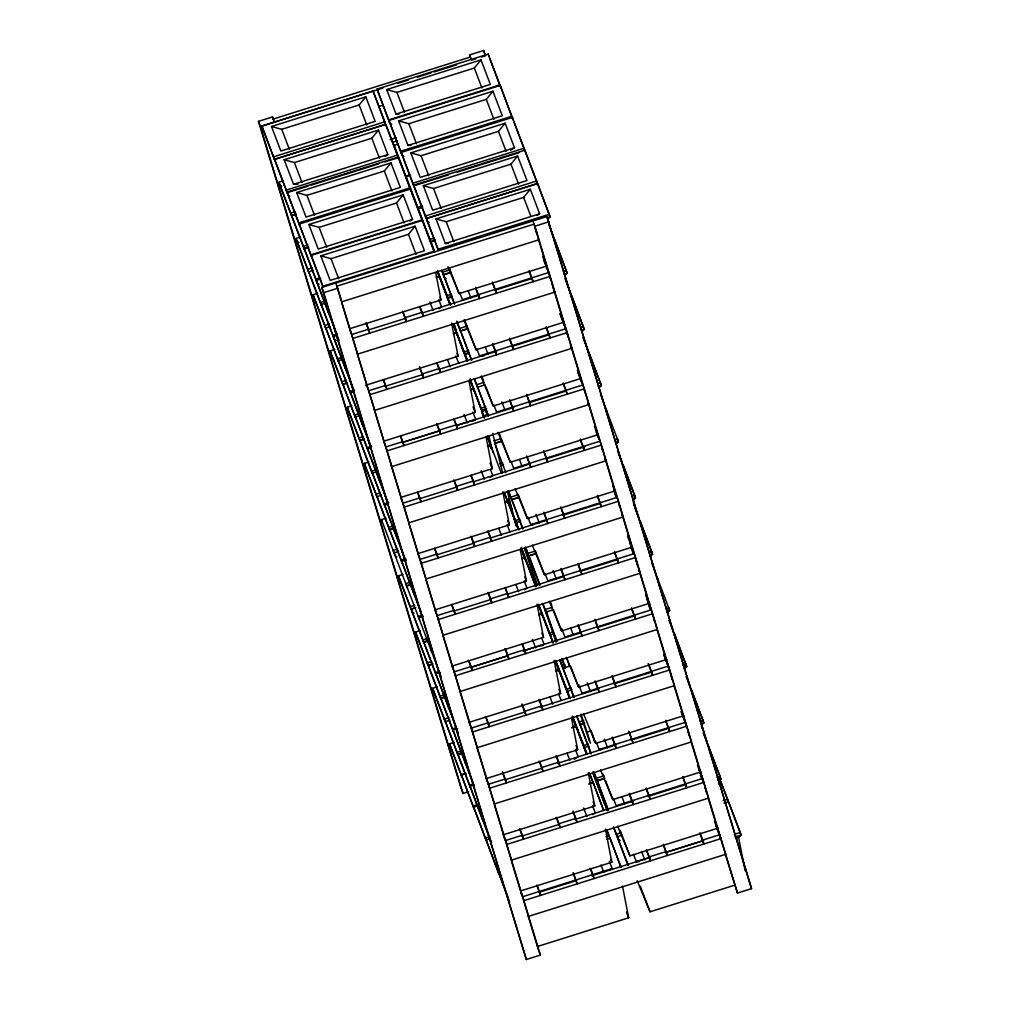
<?xml version="1.0" encoding="UTF-8"?>
<svg xmlns="http://www.w3.org/2000/svg" width="1010" height="1010" viewBox="0 0 1010 1010"><rect width="100%" height="100%" fill="white"/><g stroke="black" fill="none" stroke-linecap="round" stroke-linejoin="round"><path stroke-width="1.5" d="M271.501 126.49L281.739 129.318L359.156 104.964L365.809 96.821L375.165 121.364L280.856 151.033L271.501 126.49L365.809 96.821M298.051 184.136L293.531 184.287L284.176 159.744L294.415 162.572L371.819 138.219L378.485 130.075L387.84 154.618L385.214 156.285M296.675 192.544L306.914 195.372L384.33 171.006L390.984 162.862L400.339 187.405L306.03 217.087L296.675 192.544L390.984 162.862M386.691 89.562L396.917 92.39L474.334 68.036L480.987 59.88L490.342 84.423L396.034 114.105L386.691 89.562L480.987 59.88M412.522 219.397L318.226 249.066L308.871 224.523L319.109 227.364L396.513 202.997L403.179 194.854L412.522 219.397L409.909 221.064M398.622 120.884L408.861 123.725L486.277 99.359L492.93 91.216L502.286 115.759L407.977 145.427L398.622 120.884L492.93 91.216M320.814 255.858L331.04 258.686L408.457 234.333L415.11 226.189L424.465 250.732L330.169 280.401L320.814 255.858L415.11 226.189M514.481 147.75L420.173 177.419L410.817 152.876L421.056 155.717L498.473 131.351L505.126 123.207L514.481 147.75L510.555 150.25M423.316 185.676L433.555 188.504L510.972 164.15L517.625 155.994L526.98 180.537L432.671 210.219L423.316 185.676L517.625 155.994M448.364 243.372L445.347 243.473L435.992 218.93L446.231 221.758L523.647 197.405L530.301 189.249L539.656 213.792L537.042 215.471M547.673 219.347L550.084 216.885L537.547 183.466L426.359 218.45L438.327 250.404M564.754 275.566L567.165 273.117L554.629 239.686L567.165 273.117L564.161 274.064M581.836 331.798L584.247 329.336L571.71 295.917L584.247 329.336L581.242 330.283M598.917 388.017L601.329 385.567L588.792 352.137L601.329 385.567L598.324 386.514M615.999 444.248L618.423 441.787L617.628 439.173L614.623 440.12M650.162 556.699L652.586 554.237L640.05 520.819L652.586 554.237L649.582 555.184M667.244 612.918L669.668 610.469L668.872 607.843L665.868 608.79M684.325 669.15L686.75 666.688L674.213 633.27L686.75 666.688L683.745 667.635M735.646 838.489L738.626 837.555L741.05 835.093L740.254 832.48L728.5 801.675L723.993 803.089M438.933 308.631L441.547 306.952L438.807 299.73M473.097 421.082L475.723 419.402L472.97 412.181M490.178 477.301L492.804 475.634L490.595 469.852M524.354 589.752L526.967 588.085L524.215 580.864M541.436 645.971L544.049 644.304L541.852 638.535M574.286 759.267L578.212 756.755L575.46 749.534M592.681 814.653L595.294 812.987L592.542 805.765M609.51 870.216L612.123 868.549L609.371 861.328M581.053 714.196L587.1 732.149L591.317 730.798M468.678 791.676L463.047 793.443L461.065 788.217L258.459 121.364L272.523 116.933L274.518 122.16M470.496 57.949L469.587 54.931L483.651 50.5L485.153 54.414M273.319 119.028L470.382 57.014M377.046 89.082L389.582 122.513L377.046 89.082L488.234 54.098L500.783 87.516L489.598 58.176M261.868 126.01L373.056 91.026L384.797 121.831L385.593 124.457L274.404 159.441L261.868 126.01L274.404 159.441M258.459 121.364L260.441 126.591L382.828 88.072M397.864 83.338L408.394 80.03M417.42 77.189L430.954 72.935M433.972 71.988L456.533 64.88M475.798 58.82L471.569 60.145L469.587 54.931M481.429 57.052L485.646 55.727M378.561 106.605L383.08 105.191M388.787 119.887L499.988 84.903M388.989 120.417L401.526 153.836L388.989 120.417L500.177 85.421L512.714 118.852L500.177 85.421M273.609 156.828L384.797 121.831M308.113 186.08L287.08 192.695L274.543 159.264L385.732 124.28L434.351 251.376M284.176 159.744L378.485 130.075M389.999 139.607L396.021 137.713M392.701 142.271L397.208 140.857M394.923 147.927L394.127 145.314L398.634 143.887M295.993 214.246L291.486 215.66L279.745 184.855L278.949 182.242L283.457 180.828M293.531 184.287L387.84 154.618M400.73 151.222L511.931 116.238M401.185 152.409L512.373 117.412L537.408 183.631L426.22 218.627L401.185 152.409L413.721 185.827L448.276 174.957M274.543 159.264L286.284 190.082L397.473 155.085L398.268 157.699L384.747 161.966M410.817 152.876L505.126 123.207M299.579 225.482L287.042 192.064L398.23 157.068L410.767 190.499M311.118 185.133L378.737 163.847M394.127 145.314L405.868 176.119L410.376 174.705M406.866 179.25L406.07 176.636L410.578 175.222M278.949 182.242L290.691 213.047L295.198 211.633M308.669 247.5L304.161 248.914L292.42 218.109L291.625 215.496L296.132 214.082M412.926 183.214L524.114 148.23M457.29 172.117L518.9 152.737M287.042 192.064L298.783 222.869L409.972 187.885L411.221 191.673M410.426 189.059L299.225 224.056L323.149 287.345M308.871 224.523L403.179 194.854M313.214 270.301L308.568 271.892L296.826 241.087L296.031 238.461L300.538 237.047M422.319 206.027L417.812 207.454L406.07 176.636M422.773 207.214L418.266 208.628L430.803 242.059L435.31 240.632M291.625 215.496L303.366 246.301L307.873 244.887M316.66 281.714L304.124 248.283L308.631 246.869M536.613 181.017L524.872 150.212L413.683 185.196L425.425 216.001L536.613 181.017L537.408 183.631M310.979 254.861L422.167 219.877L434.351 252.348M422.369 220.395L311.168 255.379L322.91 286.196L434.111 251.2M435.992 218.93L530.301 189.249M296.031 238.461L307.772 269.279L312.279 267.852M430.007 239.433L434.515 238.019M435.272 240.001L430.765 241.428L434.679 251.692M304.124 248.283L315.865 279.101L320.372 277.674M320.827 278.861L316.307 280.275L339.12 340.635M445.347 243.473L539.656 213.792M549.288 214.272L438.1 249.255L426.359 218.45M335.825 282.989L540.413 955.069L526.349 959.5L321.748 287.421L546.953 216.557L751.541 888.636L737.477 893.067L725.395 854.649M547.079 217.832L550.084 216.885L537.547 183.466M330.295 326.52L325.649 328.111L313.908 297.306L313.113 294.693L317.62 293.279M321.748 287.421L323.73 292.647L337.807 288.216M532.876 220.988L534.871 226.202L548.935 221.783M320.448 302.533L321.243 305.146L308.707 271.715L320.448 302.533L324.955 301.106M333.742 337.933L321.205 304.515L325.712 303.101M450.018 269.872L442.506 272.233L443.302 274.846L450.813 272.485M454.298 303.694L443.44 274.682L450.952 272.309M436.244 277.043L439.249 276.096L449.753 304.174M436.446 277.561L439.451 276.626L450.069 304.49M313.113 294.693L324.854 325.498L329.361 324.084M437.583 270.718L447.089 295.665L451.596 294.251M447.96 266.716L459.083 293.594L547.231 265.857M349.877 328.654L441.016 299.97L435.727 272.851M452.354 296.233L447.847 297.647L450.637 304.982M437.822 271.867L447.884 298.278L452.392 296.864M321.205 304.515L332.947 335.32L337.454 333.906M336.406 335.56L333.401 336.507L353.954 390.984M350.041 330.106L351.72 334.499L368.599 329.184L369.799 333.111L365.885 322.846M402.965 311.812L405.199 317.67L422.092 312.355L423.278 316.281L419.933 307.482M531.285 278.028L462.428 299.692L459.676 292.471M529.088 270.491L531.879 277.813L548.771 272.498L554.73 292.117L357.679 354.119L351.72 334.499M368.208 330.03L405.868 318.251M422.092 313.075L479.573 295.059M494.61 290.325L532.22 278.495M563.365 271.438L566.37 270.491M352.907 338.426L549.958 276.424M347.238 382.929L342.731 384.343L330.99 353.538L330.194 350.912L334.701 349.498M337.529 358.752L338.325 361.365L325.788 327.947L337.529 358.752L342.036 357.338M350.823 394.165L338.287 360.734L342.794 359.32M456.798 321.117L459.588 328.452L467.1 326.091M471.38 359.926L460.522 330.901L468.034 328.54M453.326 333.275L456.331 332.328L466.835 360.406M461.886 330.598L467.895 328.704M453.528 333.792L456.533 332.845L467.15 360.722M330.194 350.912L341.935 381.73L346.443 380.303M342.87 384.166L355.406 417.597L342.87 384.166L347.377 382.752M453.541 324.008L464.171 351.884L468.678 350.47M463.868 320.107L476.165 349.826L564.312 322.089M469.435 352.452L464.928 353.879L467.718 361.214M365.456 385.353L458.098 356.202L451.622 323.048M464.966 354.51L467.971 353.563M338.287 360.734L350.028 391.552L354.535 390.125M353.487 391.779L350.483 392.726L371.049 447.215M367.122 386.338L368.801 390.731L385.681 385.416L386.88 389.342L383.522 380.543M419.491 366.567L422.281 373.902L439.173 368.587L440.36 372.513L437.014 363.714M476.758 348.702L479.51 355.924L565.852 328.73L571.812 348.336L374.76 410.338L368.801 390.731M385.29 386.262L422.95 374.483M439.173 369.306L496.655 351.291M511.691 346.556L549.301 334.727M580.447 327.669L583.452 326.722M369.988 394.658L567.039 332.644M364.32 439.148L359.812 440.562L348.071 409.757L347.276 407.144L351.783 405.73M354.611 414.984L359.118 413.557M367.905 450.384L355.368 416.966L359.876 415.539M474.435 378.813L476.669 384.684L484.181 382.323M470.408 389.494L473.412 388.547L484.472 418.09M474.107 378.498L477.465 387.297L485.116 384.76M470.609 390.012L473.614 389.065L484.244 416.941M347.276 407.144L359.017 437.949L363.524 436.535M359.951 440.398L372.488 473.816L359.951 440.398L364.459 438.971M485.759 406.702L481.252 408.116L482.048 410.729L486.555 409.315M480.949 376.326L493.246 406.045L581.394 378.308M482.01 410.098L486.517 408.684M384.04 441.105L475.18 412.421L469.006 380.783M483.197 415.981L487.426 414.643L485.734 410.212L481.517 411.55L482.78 414.87M355.368 416.966L367.11 447.771L371.617 446.357M370.569 448.011L367.564 448.958L388.13 503.434M383.648 441.092L385.883 446.95L402.775 441.635L403.962 445.562L400.604 436.774M437.128 424.263L439.363 430.121L456.255 424.806L457.442 428.732L454.096 419.933M565.448 390.479L496.592 412.143L493.839 404.922M563.252 382.941L566.042 390.264L582.934 384.949L588.893 404.568L391.842 466.57L385.883 446.95M439.792 430.715L402.371 442.481L440.032 430.702M456.255 425.526L475.723 419.402M456.57 425.5L513.736 407.51M528.773 402.775L566.383 390.946M597.529 383.888L600.546 382.941M387.07 450.877L584.121 388.875M381.54 495.203L376.894 496.794L365.153 465.989L364.358 463.363L368.865 461.949M371.693 471.203L376.2 469.789M384.987 506.616L372.45 473.185L376.957 471.771M493.751 440.903L501.263 438.542M487.489 445.726L490.494 444.779L491.491 447.91M502.197 440.991L494.685 443.352L505.871 472.693M494.547 443.529L502.058 441.155M487.691 446.243L490.696 445.296M364.358 463.363L376.099 494.18L380.606 492.754M499.836 463.868L502.841 462.921M498.031 432.558L510.328 462.277L598.476 434.54M500.594 465.85L503.599 464.903M401.122 497.324L492.261 468.653L486.088 437.002M372.45 473.185L384.191 504.003L388.698 502.576M387.651 504.23L384.646 505.177L405.767 561.131M400.73 497.311L402.965 503.182L419.857 497.867L421.044 501.793L417.698 492.994M454.21 480.482L456.444 486.353L473.337 481.038L474.536 484.964L471.178 476.165M582.53 446.71L513.673 468.375L510.934 461.153M580.333 439.161L583.123 446.496L600.016 441.181L605.975 460.787L408.924 522.789L402.965 503.182M419.503 498.763L457.113 486.934M473.337 481.757L529.316 464.209M545.867 459.007L584.967 446.698M404.151 507.108L601.202 445.094M615.406 442.733L618.423 441.787L600.47 394.178M382.234 522.208L381.439 519.595L385.946 518.168M392.574 529.101L389.57 530.048L377.033 496.617L388.774 527.435L393.281 526.008M402.068 562.835L389.532 529.417L394.039 527.99M508.598 491.264L510.833 497.135L518.345 494.774M522.625 528.596L511.767 499.571L519.279 497.21M504.571 501.945L507.576 500.998L518.08 529.076M508.27 490.948L511.628 499.748L519.14 497.387M504.773 502.462L507.777 501.515L518.408 529.391M397.688 548.986L393.18 550.399L393.976 553.013L398.622 551.422M511.502 510.29L515.416 520.567L519.923 519.153M515.113 488.777L527.409 518.496L615.557 490.759M418.203 553.556L509.343 524.872L502.879 491.719M520.68 521.135L516.173 522.549L518.976 529.884M389.532 529.417L401.273 560.222L405.78 558.808M406.235 559.982L401.727 561.409L422.849 617.362M417.812 553.543L420.046 559.401L436.939 554.086L438.125 558.012L434.78 549.213M471.291 536.714L473.526 542.572L490.418 537.257L491.617 541.183L487.704 530.919M528.015 517.372L530.768 524.594L617.097 497.4L623.056 517.019L426.005 579.02L420.046 559.401M436.535 554.932L474.195 543.153M490.418 537.976L546.397 520.44M562.949 515.226L600.546 503.397M631.704 496.339L634.709 495.392L635.505 498.018L633.081 500.468L633.964 504.987M421.233 563.327L618.284 501.326M632.5 498.953L635.505 498.018L622.968 464.587L634.709 495.392M415.565 607.818L411.057 609.245L399.316 578.427L398.521 575.814L403.028 574.4M410.363 582.24L405.856 583.654L406.651 586.267L411.158 584.853M411.12 584.222L406.613 585.636L407.409 588.249M525.68 547.496L527.914 553.354L535.426 550.993M539.706 584.828L528.849 555.803L536.361 553.442M521.652 558.164L524.657 557.23L535.717 586.772M525.351 547.167L528.71 555.98L536.222 553.606M521.854 558.694L524.859 557.747L535.489 585.623M398.521 575.814L410.262 606.631L414.769 605.205M428.24 641.072L423.733 642.499L411.992 611.681L411.196 609.068L415.703 607.654M532.194 545.009L544.491 574.728L632.639 546.991M435.285 609.775L526.425 581.103L520.251 549.453M421.359 615.507L418.355 616.453L419.605 620.241M418.809 617.628L423.316 616.214M434.893 609.762L437.128 615.633L454.02 610.318L455.207 614.244L451.861 605.444M488.373 592.933L490.608 598.804L507.5 593.489L508.699 597.402L505.341 588.615M437.128 615.633L443.087 635.24L640.138 573.238L634.179 553.631L547.849 580.826L545.097 573.604M453.616 611.164L491.277 599.385M507.5 594.208L563.479 576.659M580.03 571.458L617.628 559.616M648.786 552.571L651.791 551.624M438.315 619.559L635.378 557.545M432.646 664.05L428.139 665.464L416.398 634.659L415.602 632.045L420.109 630.619M411.196 609.068L422.938 639.885L427.445 638.459M436.232 675.286L423.695 641.868L428.202 640.441M552.508 607.225L544.996 609.585L545.791 612.199L553.442 609.661L561.573 630.947L649.733 603.21M538.734 614.396L541.751 613.449L542.736 616.592M538.936 614.913L541.941 613.966M415.602 632.045L427.344 662.85L431.851 661.436M443.819 697.771L440.815 698.718L429.073 667.913L428.278 665.3L432.785 663.873M538.961 605.141L549.579 633.017L552.584 632.071M553.341 634.053L550.336 635L553.139 642.335M452.366 666.007L543.506 637.323L537.042 604.169M423.695 641.868L435.436 672.673L438.441 671.726M440.398 672.433L435.891 673.859L458.136 732.742M451.975 665.994L454.21 671.852L471.102 666.537L472.289 670.463L468.375 660.199M505.454 649.165L507.702 655.023L524.581 649.708L525.781 653.634L522.423 644.834M454.21 671.852L460.169 691.471L657.22 629.47L651.261 609.851L564.931 637.045L561.623 628.384M472.2 666.916L508.118 655.604M523.092 650.894L544.049 644.304M470.748 667.433L508.358 655.604M523.407 650.869L580.561 632.891M597.112 627.677L634.709 615.847M455.396 675.778L652.46 613.777M666.663 611.403L669.668 610.469L651.728 562.86M449.867 720.105L445.221 721.695L433.479 690.878L432.684 688.264L437.191 686.85M428.278 665.3L440.019 696.105L444.526 694.691M453.313 731.518L440.777 698.087L445.284 696.673M559.843 659.947L562.078 665.805L565.095 664.858M555.828 670.615L558.833 669.681L569.324 697.758M573.869 697.279L563.012 668.254L570.524 665.893L578.654 687.179L666.815 659.442M559.527 659.618L562.873 668.418L565.878 667.484M556.018 671.145L559.022 670.198L569.653 698.074M432.684 688.264L444.425 719.082L448.945 717.656M556.043 661.361L566.66 689.237L571.18 687.823M571.925 689.805L567.418 691.231L570.221 698.567M469.448 722.226L560.588 693.554L554.124 660.401M440.777 698.087L452.518 728.904L455.523 727.957M457.479 728.664L452.972 730.078L474.094 786.033M469.057 722.213L471.291 728.084L488.183 722.769L489.37 726.695L485.469 716.431M521.981 703.919L524.783 711.255L541.663 705.939L542.862 709.853L538.949 699.602M578.705 684.616L582.012 693.277L668.342 666.07L674.301 685.689L477.25 747.69L471.291 728.084M487.779 723.614L525.44 711.835M540.173 707.126L599.145 688.643M614.194 683.909L651.791 672.067M682.949 665.022L685.954 664.075M472.478 732.01L669.542 669.996M449.526 743.84L462.062 777.258L449.526 743.84L454.033 742.413M462.403 753.523L457.896 754.95L445.359 721.519L457.101 752.336L461.608 750.91M470.395 787.737L457.858 754.318L462.365 752.892M576.925 716.166L579.172 722.036L583.679 720.61M590.964 753.498L580.093 724.473L584.601 723.059M572.91 726.846L575.915 725.9L576.899 729.043M576.609 715.85L579.955 724.65L582.972 723.703M571.597 727.844L576.104 726.417L586.734 754.293M461.267 774.645L465.774 773.231M461.456 775.162L474.006 808.593L461.456 775.162L465.976 773.748M572.569 716.128L583.755 745.468L588.262 744.042M583.452 713.679L595.736 743.398L683.896 715.661M486.53 778.457L577.669 749.774L571.496 718.135M589.019 746.036L584.5 747.45L586.747 753.321M457.858 754.318L469.599 785.123L472.617 784.177M473.059 785.363L470.054 786.31L490.62 840.787M486.138 778.445L488.373 784.303L505.265 778.988L506.452 782.914L502.551 772.65M539.63 761.616L541.865 767.474L558.745 762.159L559.944 766.085L556.03 755.821M596.342 742.274L599.094 749.496L685.424 722.302L691.383 741.921L494.332 803.922L488.373 784.303M504.861 779.834L542.522 768.054M557.57 763.32L616.226 744.862M631.275 740.128L668.885 728.298M700.031 721.241L703.036 720.294L703.831 722.92L701.407 725.369L702 728.387M489.572 788.229L686.623 726.228L681.03 711.57M700.826 723.854L703.831 722.92L691.294 689.489L703.036 720.294M473.21 805.98L477.717 804.553M486.189 840.585L473.652 807.154L478.159 805.74M594.006 772.397L596.253 778.256L603.765 775.895M608.045 809.73L597.175 780.705L604.687 778.344L603.071 774.039M589.991 783.066L592.996 782.131L603.488 810.209M593.691 772.069L597.049 780.869L604.561 778.508M588.678 784.063L593.186 782.649L603.816 810.525M473.652 807.154L485.393 837.972L489.901 836.545M600.533 769.91L612.817 799.63L700.978 771.892M489.156 839.007L486.151 839.954L498.688 873.372L485.393 837.972M503.611 834.677L594.751 806.005L588.287 772.852M503.22 834.664L505.454 840.535L522.347 835.219L523.534 839.146L519.632 828.882M556.712 817.835L558.947 823.706L575.839 818.39L577.026 822.304L573.112 812.053M505.454 840.535L511.413 860.141L708.464 798.14L702.506 778.521L616.176 805.728L613.423 798.506M521.943 836.065L559.603 824.286M574.652 819.552L633.308 801.094M648.357 796.36L685.967 784.517M717.113 777.473L720.117 776.526L720.913 779.139L718.489 781.601L719.082 784.606M506.654 844.448L703.705 782.447L698.68 769.254M717.908 780.086L720.913 779.139L709.727 749.799M606.088 836.722L609.093 835.775L609.888 838.388L606.53 829.589M613.588 826.874L616.378 834.209L620.885 832.795M723.072 800.64L727.579 799.226L728.374 801.839L719.423 778.369M606.884 839.335L610.027 838.212L621.213 867.552M621.819 835.245L617.173 836.836L613.815 828.023M617.615 826.13L629.899 855.849L718.059 828.112M520.693 890.908L611.845 862.224L605.369 829.071M520.87 892.36L522.536 896.754L612.123 868.549M646.425 849.561L649.215 856.897L666.108 851.581L667.294 855.508L663.393 845.244M699.905 832.732L702.707 840.067L719.587 834.752L725.546 854.359L528.495 916.373L522.536 896.754M633.56 854.46L636.3 861.681L649.783 857.439M666.246 852.251L703.667 840.484M539.087 892.335L576.685 880.505M591.734 875.771L650.402 857.313M665.438 852.579L703.048 840.749M734.245 834.374L740.254 832.48M523.736 900.68L720.786 838.679L715.762 825.486M735.028 836.987L741.05 835.093L728.5 801.675M537.535 946.471L628.674 917.787L622.501 886.149M637.159 880.669L650.036 911.803L735.204 885.012M396.034 114.105L399.051 114.004M407.977 145.427L410.994 145.339M479.51 355.924L484.03 355.772M530.768 524.594L533.772 524.493M582.012 693.277L585.017 693.176M599.094 749.496L602.099 749.395M636.3 861.681L639.317 861.581M389.784 123.031L391.792 124.419M401.98 155.022L403.975 156.411M427.154 221.064L429.149 222.452M444.236 277.295L446.231 278.684M279.745 184.855L281.739 186.244M287.837 194.677L289.832 196.066M296.826 241.087L298.821 242.463M315.865 279.101L317.102 282.888L319.109 284.277M332.947 335.32L334.184 339.12L336.191 340.509M396.917 556.851L394.91 555.462L394.115 552.849M411.992 611.681L413.999 613.07M616.378 834.209L618.107 839.272L620.115 840.661M549.276 601.228L561.573 630.947M566.37 657.459L578.654 687.179M464.651 319.968L476.165 349.826M481.732 376.187L483.487 380.467M498.814 432.419L500.569 436.686M550.652 602.515L551.826 605.369M513.724 121.503L524.91 150.844M548.67 224.043L553.695 237.249M551.144 231.05L554.49 239.862M566.862 283.204L570.789 293.468M564.868 278.482L571.572 296.082M583.389 337.959L587.87 349.7M583.073 337.643L588.666 352.313M474.334 68.036L481.947 88.009M486.277 99.359L493.89 119.344M498.473 131.351L506.086 151.336M510.972 164.15L518.584 184.123M523.647 197.405L530.717 215.951M617.552 450.409L622.034 462.151M618.347 453.023L622.829 464.764M542.622 256.376L548.771 272.498M543.809 260.302L547.723 270.554M553.53 288.974L554.73 292.117M633.523 503.7L639.115 518.37M634.873 507.777L639.911 520.983M560.828 315.537L565.852 328.73M559.78 313.592L565.36 328.25M570.612 345.205L571.408 347.288M577.341 370.291L582.934 384.949M577.985 372.753L581.886 383.005M587.694 401.424L588.489 403.52M669.365 620.557L673.279 630.821M669.037 620.228L674.074 633.434M594.423 426.523L600.016 441.181M596.178 431.901L598.968 439.236M604.775 457.656L605.975 460.787M687.57 679.705L690.36 687.04M686.118 676.46L691.156 689.666M612.628 485.671L617.097 497.4M613.815 489.598L616.618 496.92M614.497 492.804L616.125 497.084M622.261 514.923L623.056 517.019M529.164 271.475L533.065 281.739L531.879 277.813M703.528 732.995L707.442 743.272M720.117 776.526L708.376 745.721L709.172 748.334M703.2 732.679L708.237 745.885M627.475 536.032L634.179 553.631M629.785 542.888L633.699 553.152M719.751 778.685L727.579 799.226M630.492 546.17L633.207 553.303M546.17 326.71L550.147 337.959L546.246 327.707M639.343 571.155L640.138 573.238M645.68 595.193L651.261 609.851M646.867 599.119L650.781 609.371M648.66 605.255L650.288 609.535M656.424 627.374L657.22 629.47M563.327 383.926L567.229 394.19L566.042 390.264M663.873 654.354L668.342 666.07M663.949 655.339L669.138 668.948M751.541 888.636L546.953 216.557M580.409 440.145L584.323 450.409L583.123 446.496M681.523 712.037L685.424 722.302M597.415 495.38L601.404 506.641L597.491 496.377M697.481 765.34L702.506 778.521M700.448 775.352L702.089 779.632M614.497 551.611L618.486 562.86L614.572 552.596M714.562 821.559L719.587 834.752M631.578 607.831L635.568 619.092L631.654 608.828M648.66 664.062L652.649 675.311L648.18 663.583M665.742 720.281L669.731 731.543L665.817 721.279M682.823 776.513L686.813 787.762L682.899 777.498M492.489 282.005L496.478 293.253L492.564 282.989M699.981 833.73L703.894 843.994L702.707 840.067M509.57 338.224L513.56 349.473L509.646 339.221M526.652 394.455L530.641 405.704L526.728 395.44M543.733 450.675L547.723 461.923L543.809 451.672M560.815 506.906L564.805 518.155L560.891 507.891M475.596 287.32L479.586 298.569L475.672 288.305M578.465 564.59L581.886 574.374L577.972 564.123M396.917 92.39L404.53 112.375M408.861 123.725L416.474 143.71M421.056 155.717L428.669 175.689M433.555 188.504L441.168 208.489M446.231 221.758L453.844 241.743M492.678 343.539L496.667 354.788L492.754 344.536M594.978 619.357L598.968 630.606L595.622 621.806M468.211 290.829L470.925 297.963M509.76 399.771L513.749 411.019L509.835 400.755M612.06 675.576L616.049 686.825L612.704 678.038M485.292 347.061L488.007 354.194M526.841 455.99L530.831 467.239L526.917 456.987M629.154 731.808L633.131 743.057L628.662 731.328M543.923 512.221L547.912 523.47L543.999 513.206M501.831 401.854L505.088 410.413M449.324 268.016L459.083 293.594M646.236 788.027L650.213 799.276L646.312 789.025M519.456 459.499L522.17 466.645M561.017 568.441L564.994 579.69L561.08 569.438M663.317 844.246L666.108 851.581M535.994 514.305L539.252 522.864M578.099 624.672L582.076 635.921L578.162 625.657M443.44 274.682L454.626 304.023M441.623 270.44L443.302 274.846M485.659 386.148L493.246 406.045M385.593 124.457L373.056 91.026M398.268 157.699L385.732 124.28M411.777 193.15L422.407 221.026M595.18 680.892L599.157 692.14L595.256 681.889M553.076 570.524L556.346 579.096M460.522 330.901L471.708 360.242M448.642 300.26L450.321 304.666M457.025 322.266L460.383 331.078L459.588 328.452M501.111 438.113L510.328 462.277M437.57 271.703L439.249 276.096M437.254 271.374L440.044 278.709M570.701 628.182L573.428 635.315M612.262 737.111L616.239 748.372L612.338 738.108M488.221 414.996L477.604 387.133L488.461 416.145M453.78 325.157L464.411 353.033M467.403 360.886L464.171 351.884M518.193 494.332L527.409 518.496M452.972 323.516L456.331 332.328M453.212 324.665L457.126 334.941M587.239 682.975L590.509 691.547M629.344 793.342L633.32 804.591L629.419 794.327M439.931 297.129L441.016 299.97M470.067 378.775L481.492 409.265M470.054 379.747L473.412 388.547M535.275 550.564L544.491 574.728M470.294 380.896L474.208 391.16M604.321 739.206L607.591 747.766M457.012 353.349L458.098 356.202M646.501 850.559L650.415 860.823L649.215 856.897M511.767 499.571L522.953 528.924M487.944 437.608L489.067 440.549M487.148 435.966L501.326 473.172M455.889 355.962L458.641 363.183M359.156 104.964L366.769 124.95M371.819 138.219L379.444 158.204M384.33 171.006L391.943 190.991M396.513 202.997L404.139 222.983M408.457 234.333L416.07 254.318M621.945 796.852L624.672 803.998M473.008 406.74L475.18 412.421M528.849 555.803L540.034 585.144M641.539 851.38L644.797 859.952M513.976 517.309L516.211 523.18L515.416 520.567M516.968 525.162L518.092 528.104M504.23 492.198L507.576 500.998M504.457 493.347L508.371 503.611M429.894 301.977L433.164 310.537M490.09 462.959L492.261 468.653M521.88 548.91L536.058 586.116M542.446 603.399L557.116 641.375M521.312 548.417L524.657 557.23M591.948 733.449L595.736 743.398M520.983 548.102L525.452 559.843M447.518 359.623L450.245 366.769M507.714 520.605L509.343 524.872M563.012 668.254L574.198 697.594M538.633 604.826L550.374 635.631M605.773 781.147L612.817 799.63M538.065 604.333L553.126 643.319M507.134 524.632L509.886 531.853M464.057 414.428L467.327 422.988M524.796 576.836L526.425 581.103M580.093 724.473L591.279 753.826M555.715 661.045L567.456 691.85M620.153 830.27L629.899 855.849M555.475 660.868L558.833 669.681M555.147 660.553L559.628 672.294M419.857 306.497L422.092 312.355M640.277 886.225L650.036 911.803M481.139 470.647L484.409 479.22M541.878 633.055L543.506 637.323M597.175 780.705L608.361 810.045M572.796 717.277L583.982 746.617M585.295 750.064L586.974 754.47M572.556 717.1L575.915 725.9M572.228 716.784L576.71 728.513M577.467 730.508L586.406 753.978M436.939 362.716L439.173 368.587M592.693 772.082L604.674 804.036L592.933 773.231M607.439 810.74L604.636 803.404L607.111 810.424M617.312 836.659L627.942 864.535M618.107 839.272L628.169 865.684M498.763 528.306L501.49 535.439M558.972 689.287L560.588 693.554M589.638 773.319L592.996 782.131M589.31 773.003L593.792 784.745M454.02 418.948L456.255 424.806M558.378 693.314L561.131 700.536M515.845 584.525L518.572 591.671M576.053 745.506L577.669 749.774M606.858 829.904L609.093 835.775M620.885 867.236L610.027 838.212M471.102 475.167L473.337 481.038M532.384 639.33L535.653 647.89M593.135 801.738L594.751 806.005M488.183 531.399L490.418 537.257M550.021 696.976L552.735 704.121M402.485 311.332L406.386 321.597L405.199 317.67M610.76 859.384L611.845 862.224M505.265 587.618L507.5 593.489M567.102 753.207L569.817 760.341M419.567 367.564L423.48 377.828L422.281 373.902M626.503 912.106L628.674 917.787M522.347 643.85L524.581 649.708M583.641 808L586.898 816.572M436.648 423.783L440.562 434.048L439.363 430.121M539.428 700.069L541.663 705.939M601.013 865.002L603.727 872.135M453.73 480.015L457.644 490.279L456.444 486.353M556.51 756.301L558.745 762.159M470.812 536.234L474.725 546.498L473.526 542.572M573.036 811.055L575.839 818.39M487.893 592.466L491.807 602.717L490.608 598.804M590.686 868.751L594.107 878.536L590.193 868.272M504.975 648.685L508.888 658.949L507.702 655.023M522.056 704.917L525.97 715.168L524.783 711.255M539.138 761.136L543.052 771.4L541.865 767.474M556.22 817.368L560.133 827.619L558.947 823.706M366.365 323.326L368.599 329.184M573.238 872.602L577.215 883.851L573.301 873.587M383.447 379.558L385.681 385.416M400.541 435.777L402.775 441.635M281.739 129.318L289.352 149.303M294.415 162.572L302.028 182.557M306.914 195.372L314.527 215.357M319.109 227.364L326.722 247.336M331.04 258.686L338.666 278.672M417.622 491.996L419.857 497.867M434.704 548.228L436.939 554.086M451.786 604.447L454.02 610.318M468.867 660.679L471.102 666.537M311.762 257.474L298.783 222.869M485.949 716.898L488.183 722.769M328.25 311.61L336.646 333.616M317.102 282.888L328.856 313.706M502.475 771.665L505.265 778.988M345.332 367.829L354.283 391.312M334.184 339.12L345.938 369.925M520.112 829.349L522.347 835.219M362.426 424.061L371.364 447.531M363.019 426.157L350.028 391.552M537.194 885.581L540.628 895.365L536.714 885.101M379.507 480.28L388.446 503.763M380.101 482.376L367.11 447.771M396.589 536.512L405.528 559.982M397.183 538.608L384.191 504.003M413.671 592.731L420.943 611.808M414.264 594.827L401.273 560.222M381.439 519.595L441.054 676.511M447.834 705.182L456.217 727.187M448.427 707.278L435.436 672.673M538.923 951.155L540.413 955.069M464.916 761.414L474.422 786.348M465.509 763.51L452.518 728.904M481.997 817.633L491.504 842.58M482.591 819.729L469.599 785.123M507.777 896.678L498.826 873.208L509.684 902.22M454.147 324.058L456.166 330.043M459.702 340.509L460.712 343.501M461.721 346.493L463.224 350.975M566.61 657.523L569.64 666.499M487.754 437.557L488.764 440.549M508.434 498.864L512.474 510.833M515.996 521.299L517.511 525.781M525.074 548.215L537.686 585.598M546.259 611.025L556.346 640.933M562.393 658.873L565.423 667.85M514.797 519.923L516.804 525.882M524.354 548.253L536.929 585.535M543.456 604.927L556.03 642.208M561.573 658.608L564.59 667.559M580.674 715.282L589.221 740.633M605.874 408.368L606.669 410.982M657.131 577.038L657.927 579.652M512.373 117.412L513.168 120.026M488.234 54.098L489.029 56.712M483.651 50.5L485.027 55.032M534.871 226.202L737.477 893.067M535.048 228.121L537.004 234.56M538.38 239.092L548.001 270.768M549.2 274.72L550.93 280.426M552.23 284.706L565.423 328.111M566.332 331.128L568.176 337.163M570.461 344.7L582.379 383.926M583.755 388.459L585.131 392.978M587.883 402.03L599.347 439.754M601.632 447.291L602.616 450.523M604.838 457.858L616.756 497.084M618.827 503.902L619.698 506.742M622.261 515.188L633.724 552.912M636.01 560.449L637.84 566.484M639.216 571.016L651.134 610.242M653.432 617.766L654.808 622.312M656.639 628.346L669.213 669.718M670.387 673.607L672.243 679.705M674.061 685.676L686.434 726.405M687.595 730.217L689.325 735.924M691.017 741.492L703.389 782.232M704.765 786.765L706.609 792.799M707.972 797.319L720.357 838.06M591.746 732.187L594.688 741.895M587.1 732.149L590.471 743.246M545.93 612.022L546.726 614.648M425.425 216.001L426.22 218.627M476.669 384.684L477.465 387.297M510.833 497.135L511.628 499.748M527.914 553.354L528.71 555.98M562.078 665.805L562.873 668.418M579.172 722.036L579.955 724.65M596.253 778.256L597.049 780.869M447.089 295.665L447.884 298.278M532.497 576.786L534.05 581.394M549.579 633.017L551.132 637.613M566.66 689.237L568.213 693.845M583.755 745.468L584.538 748.082M405.868 176.119L406.664 178.732M341.784 302.609L350.495 331.267M356.909 352.389L367.451 387.095M374.331 409.719L384.873 444.425M391.287 465.547L401.828 500.253M408.709 522.877L418.329 554.566M425.665 578.705L436.206 613.398M443.087 636.035L452.707 667.711M460.042 691.863L470.13 725.054M477.01 747.678L487.085 780.869M494.42 805.008L504.508 838.199M511.388 860.836L521.463 894.027M527.889 915.148L538.431 949.855M272.523 116.933L273.445 119.95M323.73 292.647L526.349 959.5M430.55 648.433L431.548 651.576M286.284 190.082L287.08 192.695M303.366 246.301L304.161 248.914M388.774 527.435L389.57 530.048M422.938 639.885L423.733 642.499M440.019 696.105L440.815 698.718M457.101 752.336L457.896 754.95M290.691 213.047L291.486 215.66M307.772 269.279L308.568 271.892M324.854 325.498L325.649 328.111M341.935 381.73L342.731 384.343M359.017 437.949L359.812 440.562M376.099 494.18L376.894 496.794M410.262 606.631L411.057 609.245M427.344 662.85L428.139 665.464M444.425 719.082L445.221 721.695M260.441 126.591L463.047 793.443M492.716 433.341L502.69 472.869M507.298 491.112L516.123 526.071M521.488 547.357L524.177 558M485.734 410.212L486.896 414.807M488.878 436.194L493.095 452.909M487.691 436.03L490.784 448.263M738.626 837.555L745.09 870.696M534.063 224.119L337.012 286.12L341.784 301.813L538.835 239.812L534.063 224.119"/></g></svg>
